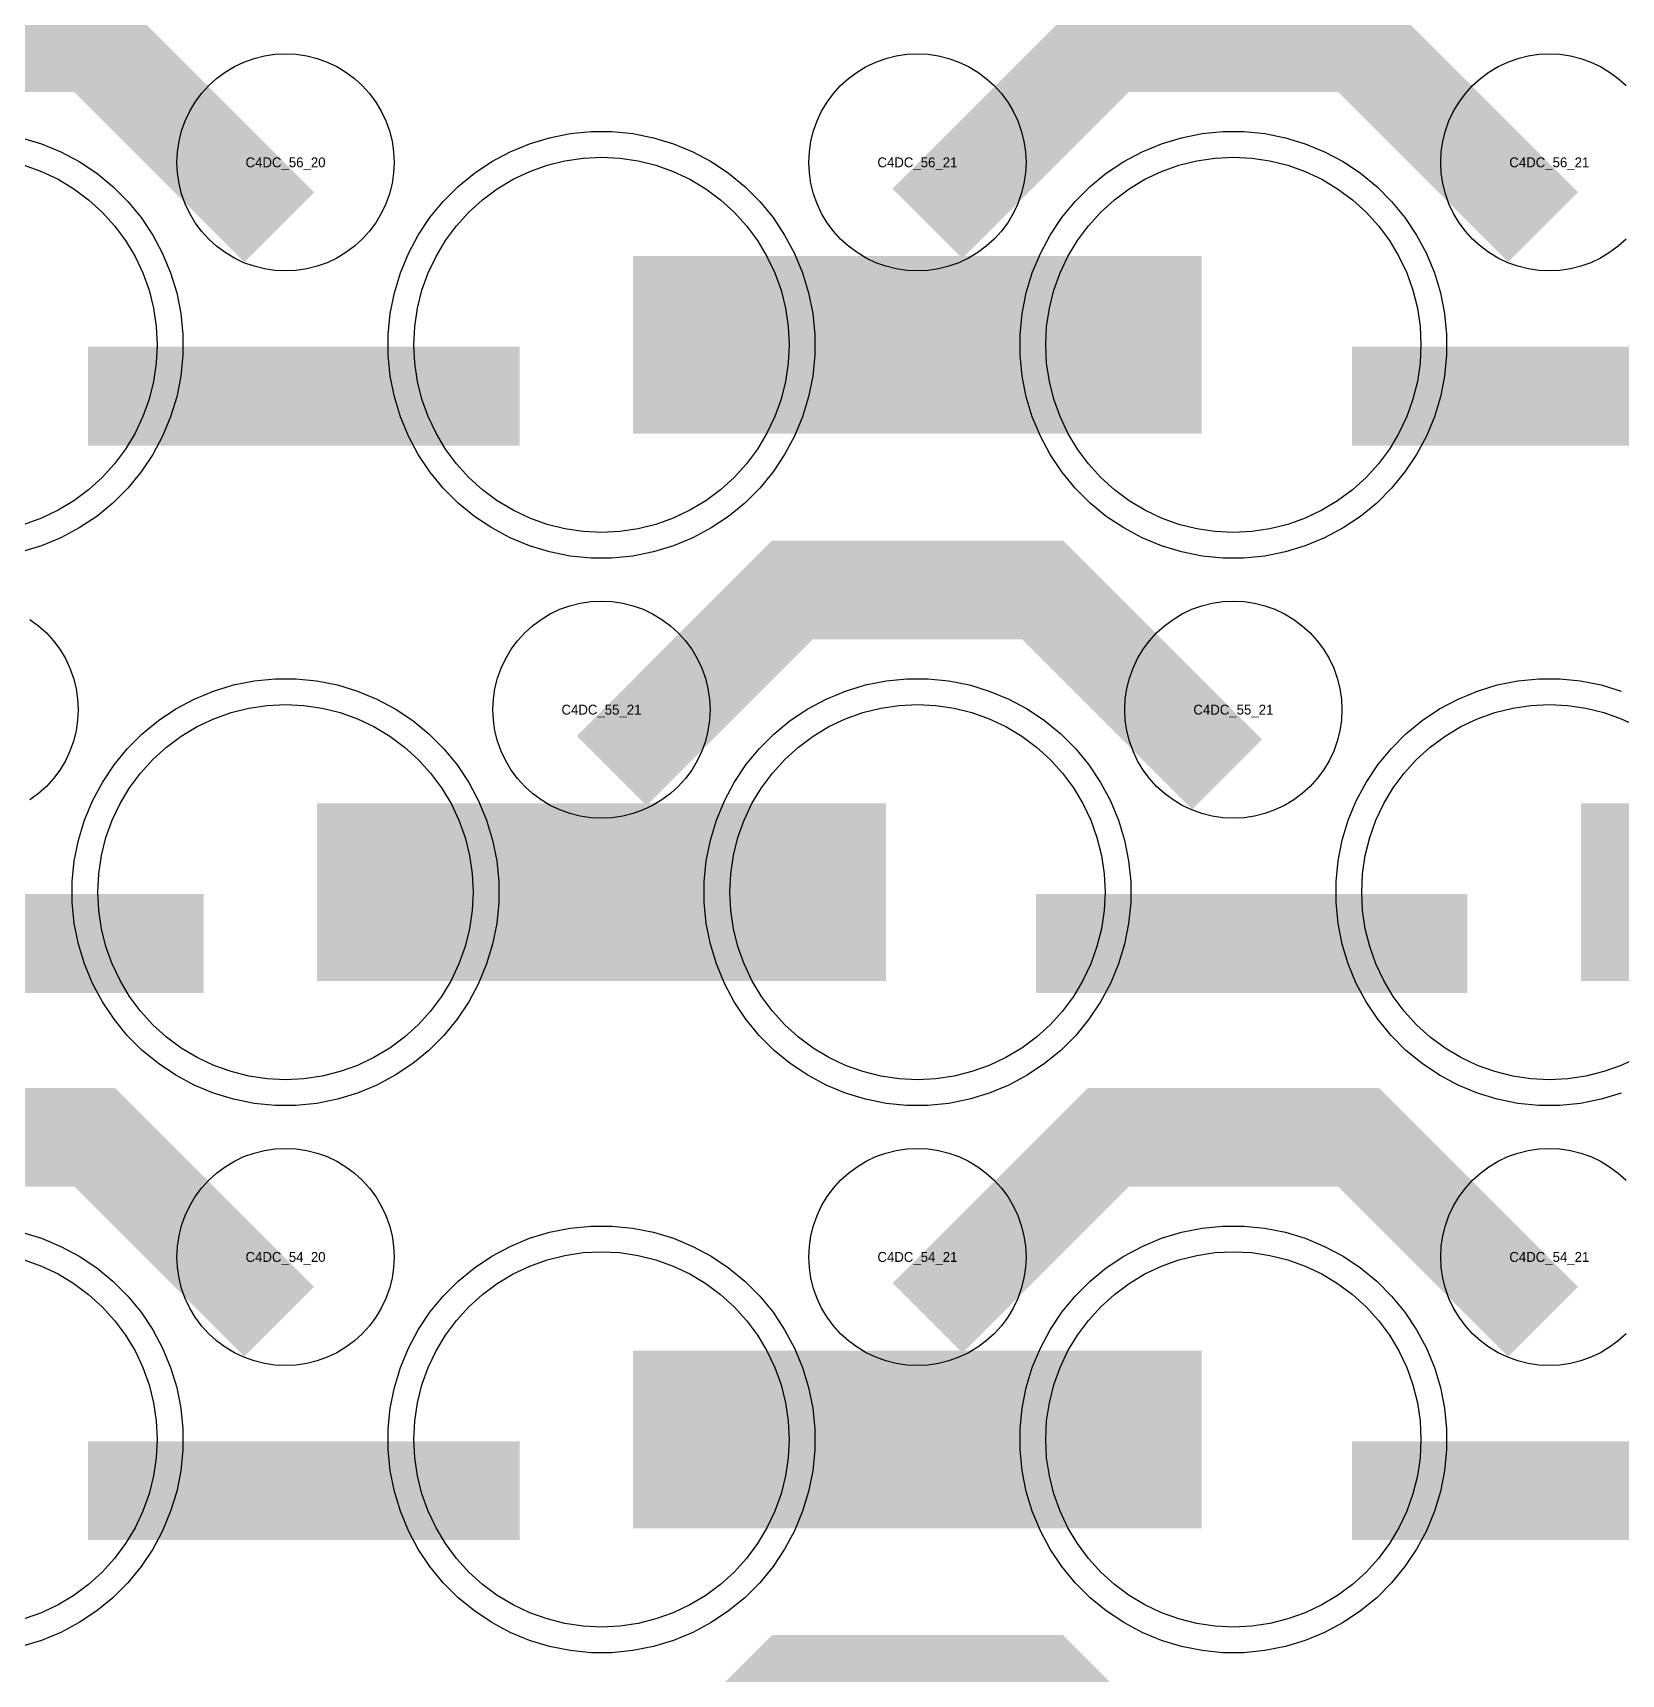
# Model space of a CAD drawing. Extents: x -11880 to 11880, y -14992 to 14992.
# Drawn here: x -5424 to -5021.8, y -7416.5 to -7001 of the extents above; entities that cross this region are included whole.
import ezdxf
from ezdxf.enums import TextEntityAlignment as Align

# ---------------------------------------------------------------- set-up
doc = ezdxf.new("R2010")
doc.units = 0
doc.header["$MEASUREMENT"] = 0
for name, color, linetype in [('GDS_775_DT_237', 138, 'CONTINUOUS'), ('RDL1_FS', 34, 'CONTINUOUS'), ('RDL_BS', 160, 'CONTINUOUS')]:
    doc.layers.add(name, color=color, linetype=linetype)

msp = doc.modelspace()

# ---------------------------------------------------------------- linework, layer by layer
at = {"layer": 'RDL1_FS', "color": 240, "true_color": 0xed1f24}
for points in [[(-5426.209, -7034.511), (-5421.819, -7036.083), (-5417.605, -7038.075), (-5413.605, -7040.473), (-5409.86, -7043.251), (-5406.406, -7046.381), (-5403.276, -7049.835), (-5400.498, -7053.58), (-5398.1, -7057.58), (-5396.108, -7061.794), (-5394.536, -7066.184), (-5393.404, -7070.707), (-5392.72, -7075.318), (-5392.491, -7079.975), (-5392.72, -7084.632), (-5393.404, -7089.243), (-5394.536, -7093.766), (-5396.108, -7098.156), (-5398.1, -7102.37), (-5400.498, -7106.37), (-5403.276, -7110.115), (-5406.406, -7113.569), (-5409.86, -7116.699), (-5413.605, -7119.477), (-5417.605, -7121.875), (-5421.819, -7123.867), (-5426.209, -7125.439)], [(-5017.605, -7260.44), (-5021.819, -7262.432), (-5026.209, -7264.004), (-5030.732, -7265.136), (-5035.343, -7265.82), (-5040, -7266.049), (-5044.657, -7265.82), (-5049.268, -7265.136), (-5053.791, -7264.004), (-5058.181, -7262.432), (-5062.395, -7260.44), (-5066.395, -7258.042), (-5070.14, -7255.264), (-5073.594, -7252.134), (-5076.724, -7248.68), (-5079.502, -7244.935), (-5081.9, -7240.935), (-5083.892, -7236.721), (-5085.464, -7232.331), (-5086.596, -7227.808), (-5087.28, -7223.197), (-5087.509, -7218.54), (-5087.28, -7213.883), (-5086.596, -7209.272), (-5085.464, -7204.749), (-5083.892, -7200.359), (-5081.9, -7196.145), (-5079.502, -7192.145), (-5076.724, -7188.4), (-5073.594, -7184.946), (-5070.14, -7181.816), (-5066.395, -7179.038), (-5062.395, -7176.64), (-5058.181, -7174.648), (-5053.791, -7173.076), (-5049.268, -7171.944), (-5044.657, -7171.26), (-5040, -7171.031), (-5035.343, -7171.26), (-5030.732, -7171.944), (-5026.209, -7173.076), (-5021.819, -7174.648), (-5017.605, -7176.64)]]:
    msp.add_lwpolyline(points, dxfattribs=at)
for points in [[(-5280, -7127.484), (-5284.657, -7127.255), (-5289.268, -7126.571), (-5293.791, -7125.439), (-5298.181, -7123.867), (-5302.395, -7121.875), (-5306.395, -7119.477), (-5310.14, -7116.699), (-5313.594, -7113.569), (-5316.724, -7110.115), (-5319.502, -7106.37), (-5321.9, -7102.37), (-5323.892, -7098.156), (-5325.464, -7093.766), (-5326.596, -7089.243), (-5327.28, -7084.632), (-5327.509, -7079.975), (-5327.28, -7075.318), (-5326.596, -7070.707), (-5325.464, -7066.184), (-5323.892, -7061.794), (-5321.9, -7057.58), (-5319.502, -7053.58), (-5316.724, -7049.835), (-5313.594, -7046.381), (-5310.14, -7043.251), (-5306.395, -7040.473), (-5302.395, -7038.075), (-5298.181, -7036.083), (-5293.791, -7034.511), (-5289.268, -7033.379), (-5284.657, -7032.695), (-5280, -7032.466), (-5275.343, -7032.695), (-5270.732, -7033.379), (-5266.209, -7034.511), (-5261.819, -7036.083), (-5257.605, -7038.075), (-5253.605, -7040.473), (-5249.86, -7043.251), (-5246.406, -7046.381), (-5243.276, -7049.835), (-5240.498, -7053.58), (-5238.1, -7057.58), (-5236.108, -7061.794), (-5234.536, -7066.184), (-5233.404, -7070.707), (-5232.72, -7075.318), (-5232.491, -7079.975), (-5232.72, -7084.632), (-5233.404, -7089.243), (-5234.536, -7093.766), (-5236.108, -7098.156), (-5238.1, -7102.37), (-5240.498, -7106.37), (-5243.276, -7110.115), (-5246.406, -7113.569), (-5249.86, -7116.699), (-5253.605, -7119.477), (-5257.605, -7121.875), (-5261.819, -7123.867), (-5266.209, -7125.439), (-5270.732, -7126.571), (-5275.343, -7127.255)], [(-5120, -7127.484), (-5124.657, -7127.255), (-5129.268, -7126.571), (-5133.791, -7125.439), (-5138.181, -7123.867), (-5142.395, -7121.875), (-5146.395, -7119.477), (-5150.14, -7116.699), (-5153.594, -7113.569), (-5156.724, -7110.115), (-5159.502, -7106.37), (-5161.9, -7102.37), (-5163.892, -7098.156), (-5165.464, -7093.766), (-5166.596, -7089.243), (-5167.28, -7084.632), (-5167.509, -7079.975), (-5167.28, -7075.318), (-5166.596, -7070.707), (-5165.464, -7066.184), (-5163.892, -7061.794), (-5161.9, -7057.58), (-5159.502, -7053.58), (-5156.724, -7049.835), (-5153.594, -7046.381), (-5150.14, -7043.251), (-5146.395, -7040.473), (-5142.395, -7038.075), (-5138.181, -7036.083), (-5133.791, -7034.511), (-5129.268, -7033.379), (-5124.657, -7032.695), (-5120, -7032.466), (-5115.343, -7032.695), (-5110.732, -7033.379), (-5106.209, -7034.511), (-5101.819, -7036.083), (-5097.605, -7038.075), (-5093.605, -7040.473), (-5089.86, -7043.251), (-5086.406, -7046.381), (-5083.276, -7049.835), (-5080.498, -7053.58), (-5078.1, -7057.58), (-5076.108, -7061.794), (-5074.536, -7066.184), (-5073.404, -7070.707), (-5072.72, -7075.318), (-5072.491, -7079.975), (-5072.72, -7084.632), (-5073.404, -7089.243), (-5074.536, -7093.766), (-5076.108, -7098.156), (-5078.1, -7102.37), (-5080.498, -7106.37), (-5083.276, -7110.115), (-5086.406, -7113.569), (-5089.86, -7116.699), (-5093.605, -7119.477), (-5097.605, -7121.875), (-5101.819, -7123.867), (-5106.209, -7125.439), (-5110.732, -7126.571), (-5115.343, -7127.255)], [(-5360, -7266.049), (-5364.657, -7265.82), (-5369.268, -7265.136), (-5373.791, -7264.004), (-5378.181, -7262.432), (-5382.395, -7260.44), (-5386.395, -7258.042), (-5390.14, -7255.264), (-5393.594, -7252.134), (-5396.724, -7248.68), (-5399.502, -7244.935), (-5401.9, -7240.935), (-5403.892, -7236.721), (-5405.464, -7232.331), (-5406.596, -7227.808), (-5407.28, -7223.197), (-5407.509, -7218.54), (-5407.28, -7213.883), (-5406.596, -7209.272), (-5405.464, -7204.749), (-5403.892, -7200.359), (-5401.9, -7196.145), (-5399.502, -7192.145), (-5396.724, -7188.4), (-5393.594, -7184.946), (-5390.14, -7181.816), (-5386.395, -7179.038), (-5382.395, -7176.64), (-5378.181, -7174.648), (-5373.791, -7173.076), (-5369.268, -7171.944), (-5364.657, -7171.26), (-5360, -7171.031), (-5355.343, -7171.26), (-5350.732, -7171.944), (-5346.209, -7173.076), (-5341.819, -7174.648), (-5337.605, -7176.64), (-5333.605, -7179.038), (-5329.86, -7181.816), (-5326.406, -7184.946), (-5323.276, -7188.4), (-5320.498, -7192.145), (-5318.1, -7196.145), (-5316.108, -7200.359), (-5314.536, -7204.749), (-5313.404, -7209.272), (-5312.72, -7213.883), (-5312.491, -7218.54), (-5312.72, -7223.197), (-5313.404, -7227.808), (-5314.536, -7232.331), (-5316.108, -7236.721), (-5318.1, -7240.935), (-5320.498, -7244.935), (-5323.276, -7248.68), (-5326.406, -7252.134), (-5329.86, -7255.264), (-5333.605, -7258.042), (-5337.605, -7260.44), (-5341.819, -7262.432), (-5346.209, -7264.004), (-5350.732, -7265.136), (-5355.343, -7265.82)], [(-5200, -7266.049), (-5204.657, -7265.82), (-5209.268, -7265.136), (-5213.791, -7264.004), (-5218.181, -7262.432), (-5222.395, -7260.44), (-5226.395, -7258.042), (-5230.14, -7255.264), (-5233.594, -7252.134), (-5236.724, -7248.68), (-5239.502, -7244.935), (-5241.9, -7240.935), (-5243.892, -7236.721), (-5245.464, -7232.331), (-5246.596, -7227.808), (-5247.28, -7223.197), (-5247.509, -7218.54), (-5247.28, -7213.883), (-5246.596, -7209.272), (-5245.464, -7204.749), (-5243.892, -7200.359), (-5241.9, -7196.145), (-5239.502, -7192.145), (-5236.724, -7188.4), (-5233.594, -7184.946), (-5230.14, -7181.816), (-5226.395, -7179.038), (-5222.395, -7176.64), (-5218.181, -7174.648), (-5213.791, -7173.076), (-5209.268, -7171.944), (-5204.657, -7171.26), (-5200, -7171.031), (-5195.343, -7171.26), (-5190.732, -7171.944), (-5186.209, -7173.076), (-5181.819, -7174.648), (-5177.605, -7176.64), (-5173.605, -7179.038), (-5169.86, -7181.816), (-5166.406, -7184.946), (-5163.276, -7188.4), (-5160.498, -7192.145), (-5158.1, -7196.145), (-5156.108, -7200.359), (-5154.536, -7204.749), (-5153.404, -7209.272), (-5152.72, -7213.883), (-5152.491, -7218.54), (-5152.72, -7223.197), (-5153.404, -7227.808), (-5154.536, -7232.331), (-5156.108, -7236.721), (-5158.1, -7240.935), (-5160.498, -7244.935), (-5163.276, -7248.68), (-5166.406, -7252.134), (-5169.86, -7255.264), (-5173.605, -7258.042), (-5177.605, -7260.44), (-5181.819, -7262.432), (-5186.209, -7264.004), (-5190.732, -7265.136), (-5195.343, -7265.82)]]:
    msp.add_lwpolyline(points, close=True, dxfattribs=at)
for points in [[(-5271.998, -7079.975, 45, 45, 0), (-5199.998, -7079.975, 45, 45, 0)], [(-5199.998, -7079.975, 45, 45, 0), (-5127.998, -7079.975, 45, 45, 0)], [(-5351.998, -7218.54, 45, 45, 0), (-5279.998, -7218.54, 45, 45, 0)], [(-5279.998, -7218.54, 45, 45, 0), (-5207.998, -7218.54, 45, 45, 0)], [(-5031.998, -7218.54, 45, 45, 0), (-4959.998, -7218.54, 45, 45, 0)]]:
    msp.add_lwpolyline(points, format="xyseb", dxfattribs=at)
at = {"layer": 'RDL1_FS'}
for points in [[(-5280, -7404.614), (-5284.657, -7404.385), (-5289.268, -7403.701), (-5293.791, -7402.569), (-5298.181, -7400.997), (-5302.395, -7399.005), (-5306.395, -7396.607), (-5310.14, -7393.829), (-5313.594, -7390.699), (-5316.724, -7387.245), (-5319.502, -7383.5), (-5321.9, -7379.5), (-5323.892, -7375.286), (-5325.464, -7370.896), (-5326.596, -7366.373), (-5327.28, -7361.762), (-5327.509, -7357.105), (-5327.28, -7352.448), (-5326.596, -7347.837), (-5325.464, -7343.314), (-5323.892, -7338.924), (-5321.9, -7334.71), (-5319.502, -7330.71), (-5316.724, -7326.965), (-5313.594, -7323.511), (-5310.14, -7320.381), (-5306.395, -7317.603), (-5302.395, -7315.205), (-5298.181, -7313.213), (-5293.791, -7311.641), (-5289.268, -7310.509), (-5284.657, -7309.825), (-5280, -7309.596), (-5275.343, -7309.825), (-5270.732, -7310.509), (-5266.209, -7311.641), (-5261.819, -7313.213), (-5257.605, -7315.205), (-5253.605, -7317.603), (-5249.86, -7320.381), (-5246.406, -7323.511), (-5243.276, -7326.965), (-5240.498, -7330.71), (-5238.1, -7334.71), (-5236.108, -7338.924), (-5234.536, -7343.314), (-5233.404, -7347.837), (-5232.72, -7352.448), (-5232.491, -7357.105), (-5232.72, -7361.762), (-5233.404, -7366.373), (-5234.536, -7370.896), (-5236.108, -7375.286), (-5238.1, -7379.5), (-5240.498, -7383.5), (-5243.276, -7387.245), (-5246.406, -7390.699), (-5249.86, -7393.829), (-5253.605, -7396.607), (-5257.605, -7399.005), (-5261.819, -7400.997), (-5266.209, -7402.569), (-5270.732, -7403.701), (-5275.343, -7404.385)], [(-5120, -7404.614), (-5124.657, -7404.385), (-5129.268, -7403.701), (-5133.791, -7402.569), (-5138.181, -7400.997), (-5142.395, -7399.005), (-5146.395, -7396.607), (-5150.14, -7393.829), (-5153.594, -7390.699), (-5156.724, -7387.245), (-5159.502, -7383.5), (-5161.9, -7379.5), (-5163.892, -7375.286), (-5165.464, -7370.896), (-5166.596, -7366.373), (-5167.28, -7361.762), (-5167.509, -7357.105), (-5167.28, -7352.448), (-5166.596, -7347.837), (-5165.464, -7343.314), (-5163.892, -7338.924), (-5161.9, -7334.71), (-5159.502, -7330.71), (-5156.724, -7326.965), (-5153.594, -7323.511), (-5150.14, -7320.381), (-5146.395, -7317.603), (-5142.395, -7315.205), (-5138.181, -7313.213), (-5133.791, -7311.641), (-5129.268, -7310.509), (-5124.657, -7309.825), (-5120, -7309.596), (-5115.343, -7309.825), (-5110.732, -7310.509), (-5106.209, -7311.641), (-5101.819, -7313.213), (-5097.605, -7315.205), (-5093.605, -7317.603), (-5089.86, -7320.381), (-5086.406, -7323.511), (-5083.276, -7326.965), (-5080.498, -7330.71), (-5078.1, -7334.71), (-5076.108, -7338.924), (-5074.536, -7343.314), (-5073.404, -7347.837), (-5072.72, -7352.448), (-5072.491, -7357.105), (-5072.72, -7361.762), (-5073.404, -7366.373), (-5074.536, -7370.896), (-5076.108, -7375.286), (-5078.1, -7379.5), (-5080.498, -7383.5), (-5083.276, -7387.245), (-5086.406, -7390.699), (-5089.86, -7393.829), (-5093.605, -7396.607), (-5097.605, -7399.005), (-5101.819, -7400.997), (-5106.209, -7402.569), (-5110.732, -7403.701), (-5115.343, -7404.385)]]:
    msp.add_lwpolyline(points, close=True, dxfattribs=at)
msp.add_lwpolyline([(-5426.209, -7311.641), (-5421.819, -7313.213), (-5417.605, -7315.205), (-5413.605, -7317.603), (-5409.86, -7320.381), (-5406.406, -7323.511), (-5403.276, -7326.965), (-5400.498, -7330.71), (-5398.1, -7334.71), (-5396.108, -7338.924), (-5394.536, -7343.314), (-5393.404, -7347.837), (-5392.72, -7352.448), (-5392.491, -7357.105), (-5392.72, -7361.762), (-5393.404, -7366.373), (-5394.536, -7370.896), (-5396.108, -7375.286), (-5398.1, -7379.5), (-5400.498, -7383.5), (-5403.276, -7387.245), (-5406.406, -7390.699), (-5409.86, -7393.829), (-5413.605, -7396.607), (-5417.605, -7399.005), (-5421.819, -7400.997), (-5426.209, -7402.569)], dxfattribs=at)
for points in [[(-5271.998, -7357.105, 45, 45, 0), (-5199.998, -7357.105, 45, 45, 0)], [(-5199.998, -7357.105, 45, 45, 0), (-5127.998, -7357.105, 45, 45, 0)]]:
    msp.add_lwpolyline(points, format="xyseb", dxfattribs=at)
at = {"layer": 'RDL_BS'}
for points in [[(-5361.599, -7050.188, 25, 25, 0), (-5408.313, -7003.474, 25, 25, 0), (-5438.071, -7003.474, 25, 25, 0)], [(-5197.438, -7049.289, 25, 25, 0), (-5151.623, -7003.474, 25, 25, 0), (-5118.07, -7003.474, 25, 25, 0)], [(-5041.599, -7050.188, 25, 25, 0), (-5088.313, -7003.474, 25, 25, 0), (-5118.071, -7003.474, 25, 25, 0)], [(-5277.438, -7187.854, 25, 25, 0), (-5231.623, -7142.039, 25, 25, 0), (-5198.07, -7142.039, 25, 25, 0)], [(-5121.599, -7188.753, 25, 25, 0), (-5168.313, -7142.039, 25, 25, 0), (-5198.071, -7142.039, 25, 25, 0)], [(-5361.599, -7327.318, 25, 25, 0), (-5408.313, -7280.604, 25, 25, 0), (-5438.071, -7280.604, 25, 25, 0)], [(-5197.438, -7326.419, 25, 25, 0), (-5151.623, -7280.604, 25, 25, 0), (-5118.07, -7280.604, 25, 25, 0)], [(-5041.599, -7327.318, 25, 25, 0), (-5088.313, -7280.604, 25, 25, 0), (-5118.071, -7280.604, 25, 25, 0)], [(-5409.984, -7370.118, 25, 25, 0), (-5300.719, -7370.118, 25, 25, 0)], [(-5089.984, -7370.118, 25, 25, 0), (-4980.719, -7370.118, 25, 25, 0)], [(-5277.438, -7464.984, 25, 25, 0), (-5231.623, -7419.169, 25, 25, 0), (-5198.07, -7419.169, 25, 25, 0)], [(-5121.599, -7465.883, 25, 25, 0), (-5168.313, -7419.169, 25, 25, 0), (-5198.071, -7419.169, 25, 25, 0)]]:
    msp.add_lwpolyline(points, format="xyseb", dxfattribs=at)
for points in [[(-5360, -7061.281), (-5362.693, -7061.149), (-5365.365, -7060.753), (-5367.984, -7060.096), (-5370.519, -7059.189), (-5372.956, -7058.037), (-5375.28, -7056.644), (-5377.443, -7055.041), (-5379.442, -7053.229), (-5381.254, -7051.23), (-5382.857, -7049.067), (-5384.25, -7046.743), (-5385.402, -7044.306), (-5386.309, -7041.771), (-5386.966, -7039.152), (-5387.362, -7036.48), (-5387.494, -7033.787), (-5387.362, -7031.094), (-5386.966, -7028.422), (-5386.309, -7025.803), (-5385.402, -7023.268), (-5384.25, -7020.831), (-5382.857, -7018.507), (-5381.254, -7016.344), (-5379.442, -7014.345), (-5377.443, -7012.533), (-5375.28, -7010.93), (-5372.956, -7009.537), (-5370.519, -7008.385), (-5367.984, -7007.478), (-5365.365, -7006.821), (-5362.693, -7006.425), (-5360, -7006.293), (-5357.307, -7006.425), (-5354.635, -7006.821), (-5352.016, -7007.478), (-5349.481, -7008.385), (-5347.044, -7009.537), (-5344.72, -7010.93), (-5342.557, -7012.533), (-5340.558, -7014.345), (-5338.746, -7016.344), (-5337.143, -7018.507), (-5335.75, -7020.831), (-5334.598, -7023.268), (-5333.691, -7025.803), (-5333.034, -7028.422), (-5332.638, -7031.094), (-5332.506, -7033.787), (-5332.638, -7036.48), (-5333.034, -7039.152), (-5333.691, -7041.771), (-5334.598, -7044.306), (-5335.75, -7046.743), (-5337.143, -7049.067), (-5338.746, -7051.23), (-5340.558, -7053.229), (-5342.557, -7055.041), (-5344.72, -7056.644), (-5347.044, -7058.037), (-5349.481, -7059.189), (-5352.016, -7060.096), (-5354.635, -7060.753), (-5357.307, -7061.149)], [(-5200, -7061.281), (-5202.693, -7061.149), (-5205.365, -7060.753), (-5207.984, -7060.096), (-5210.519, -7059.189), (-5212.956, -7058.037), (-5215.28, -7056.644), (-5217.443, -7055.041), (-5219.442, -7053.229), (-5221.254, -7051.23), (-5222.857, -7049.067), (-5224.25, -7046.743), (-5225.402, -7044.306), (-5226.309, -7041.771), (-5226.966, -7039.152), (-5227.362, -7036.48), (-5227.494, -7033.787), (-5227.362, -7031.094), (-5226.966, -7028.422), (-5226.309, -7025.803), (-5225.402, -7023.268), (-5224.25, -7020.831), (-5222.857, -7018.507), (-5221.254, -7016.344), (-5219.442, -7014.345), (-5217.443, -7012.533), (-5215.28, -7010.93), (-5212.956, -7009.537), (-5210.519, -7008.385), (-5207.984, -7007.478), (-5205.365, -7006.821), (-5202.693, -7006.425), (-5200, -7006.293), (-5197.307, -7006.425), (-5194.635, -7006.821), (-5192.016, -7007.478), (-5189.481, -7008.385), (-5187.044, -7009.537), (-5184.72, -7010.93), (-5182.557, -7012.533), (-5180.558, -7014.345), (-5178.746, -7016.344), (-5177.143, -7018.507), (-5175.75, -7020.831), (-5174.598, -7023.268), (-5173.691, -7025.803), (-5173.034, -7028.422), (-5172.638, -7031.094), (-5172.506, -7033.787), (-5172.638, -7036.48), (-5173.034, -7039.152), (-5173.691, -7041.771), (-5174.598, -7044.306), (-5175.75, -7046.743), (-5177.143, -7049.067), (-5178.746, -7051.23), (-5180.558, -7053.229), (-5182.557, -7055.041), (-5184.72, -7056.644), (-5187.044, -7058.037), (-5189.481, -7059.189), (-5192.016, -7060.096), (-5194.635, -7060.753), (-5197.307, -7061.149)], [(-5280, -7199.846), (-5282.693, -7199.714), (-5285.365, -7199.318), (-5287.984, -7198.661), (-5290.519, -7197.754), (-5292.956, -7196.602), (-5295.28, -7195.209), (-5297.443, -7193.606), (-5299.442, -7191.794), (-5301.254, -7189.795), (-5302.857, -7187.632), (-5304.25, -7185.308), (-5305.402, -7182.871), (-5306.309, -7180.336), (-5306.966, -7177.717), (-5307.362, -7175.045), (-5307.494, -7172.352), (-5307.362, -7169.659), (-5306.966, -7166.987), (-5306.309, -7164.368), (-5305.402, -7161.833), (-5304.25, -7159.396), (-5302.857, -7157.072), (-5301.254, -7154.909), (-5299.442, -7152.91), (-5297.443, -7151.098), (-5295.28, -7149.495), (-5292.956, -7148.102), (-5290.519, -7146.95), (-5287.984, -7146.043), (-5285.365, -7145.386), (-5282.693, -7144.99), (-5280, -7144.858), (-5277.307, -7144.99), (-5274.635, -7145.386), (-5272.016, -7146.043), (-5269.481, -7146.95), (-5267.044, -7148.102), (-5264.72, -7149.495), (-5262.557, -7151.098), (-5260.558, -7152.91), (-5258.746, -7154.909), (-5257.143, -7157.072), (-5255.75, -7159.396), (-5254.598, -7161.833), (-5253.691, -7164.368), (-5253.034, -7166.987), (-5252.638, -7169.659), (-5252.506, -7172.352), (-5252.638, -7175.045), (-5253.034, -7177.717), (-5253.691, -7180.336), (-5254.598, -7182.871), (-5255.75, -7185.308), (-5257.143, -7187.632), (-5258.746, -7189.795), (-5260.558, -7191.794), (-5262.557, -7193.606), (-5264.72, -7195.209), (-5267.044, -7196.602), (-5269.481, -7197.754), (-5272.016, -7198.661), (-5274.635, -7199.318), (-5277.307, -7199.714)], [(-5120, -7199.846), (-5122.693, -7199.714), (-5125.365, -7199.318), (-5127.984, -7198.661), (-5130.519, -7197.754), (-5132.956, -7196.602), (-5135.28, -7195.209), (-5137.443, -7193.606), (-5139.442, -7191.794), (-5141.254, -7189.795), (-5142.857, -7187.632), (-5144.25, -7185.308), (-5145.402, -7182.871), (-5146.309, -7180.336), (-5146.966, -7177.717), (-5147.362, -7175.045), (-5147.494, -7172.352), (-5147.362, -7169.659), (-5146.966, -7166.987), (-5146.309, -7164.368), (-5145.402, -7161.833), (-5144.25, -7159.396), (-5142.857, -7157.072), (-5141.254, -7154.909), (-5139.442, -7152.91), (-5137.443, -7151.098), (-5135.28, -7149.495), (-5132.956, -7148.102), (-5130.519, -7146.95), (-5127.984, -7146.043), (-5125.365, -7145.386), (-5122.693, -7144.99), (-5120, -7144.858), (-5117.307, -7144.99), (-5114.635, -7145.386), (-5112.016, -7146.043), (-5109.481, -7146.95), (-5107.044, -7148.102), (-5104.72, -7149.495), (-5102.557, -7151.098), (-5100.558, -7152.91), (-5098.746, -7154.909), (-5097.143, -7157.072), (-5095.75, -7159.396), (-5094.598, -7161.833), (-5093.691, -7164.368), (-5093.034, -7166.987), (-5092.638, -7169.659), (-5092.506, -7172.352), (-5092.638, -7175.045), (-5093.034, -7177.717), (-5093.691, -7180.336), (-5094.598, -7182.871), (-5095.75, -7185.308), (-5097.143, -7187.632), (-5098.746, -7189.795), (-5100.558, -7191.794), (-5102.557, -7193.606), (-5104.72, -7195.209), (-5107.044, -7196.602), (-5109.481, -7197.754), (-5112.016, -7198.661), (-5114.635, -7199.318), (-5117.307, -7199.714)], [(-5360, -7338.411), (-5362.693, -7338.279), (-5365.365, -7337.883), (-5367.984, -7337.226), (-5370.519, -7336.319), (-5372.956, -7335.167), (-5375.28, -7333.774), (-5377.443, -7332.171), (-5379.442, -7330.359), (-5381.254, -7328.36), (-5382.857, -7326.197), (-5384.25, -7323.873), (-5385.402, -7321.436), (-5386.309, -7318.901), (-5386.966, -7316.282), (-5387.362, -7313.61), (-5387.494, -7310.917), (-5387.362, -7308.224), (-5386.966, -7305.552), (-5386.309, -7302.933), (-5385.402, -7300.398), (-5384.25, -7297.961), (-5382.857, -7295.637), (-5381.254, -7293.474), (-5379.442, -7291.475), (-5377.443, -7289.663), (-5375.28, -7288.06), (-5372.956, -7286.667), (-5370.519, -7285.515), (-5367.984, -7284.608), (-5365.365, -7283.951), (-5362.693, -7283.555), (-5360, -7283.423), (-5357.307, -7283.555), (-5354.635, -7283.951), (-5352.016, -7284.608), (-5349.481, -7285.515), (-5347.044, -7286.667), (-5344.72, -7288.06), (-5342.557, -7289.663), (-5340.558, -7291.475), (-5338.746, -7293.474), (-5337.143, -7295.637), (-5335.75, -7297.961), (-5334.598, -7300.398), (-5333.691, -7302.933), (-5333.034, -7305.552), (-5332.638, -7308.224), (-5332.506, -7310.917), (-5332.638, -7313.61), (-5333.034, -7316.282), (-5333.691, -7318.901), (-5334.598, -7321.436), (-5335.75, -7323.873), (-5337.143, -7326.197), (-5338.746, -7328.36), (-5340.558, -7330.359), (-5342.557, -7332.171), (-5344.72, -7333.774), (-5347.044, -7335.167), (-5349.481, -7336.319), (-5352.016, -7337.226), (-5354.635, -7337.883), (-5357.307, -7338.279)], [(-5200, -7338.411), (-5202.693, -7338.279), (-5205.365, -7337.883), (-5207.984, -7337.226), (-5210.519, -7336.319), (-5212.956, -7335.167), (-5215.28, -7333.774), (-5217.443, -7332.171), (-5219.442, -7330.359), (-5221.254, -7328.36), (-5222.857, -7326.197), (-5224.25, -7323.873), (-5225.402, -7321.436), (-5226.309, -7318.901), (-5226.966, -7316.282), (-5227.362, -7313.61), (-5227.494, -7310.917), (-5227.362, -7308.224), (-5226.966, -7305.552), (-5226.309, -7302.933), (-5225.402, -7300.398), (-5224.25, -7297.961), (-5222.857, -7295.637), (-5221.254, -7293.474), (-5219.442, -7291.475), (-5217.443, -7289.663), (-5215.28, -7288.06), (-5212.956, -7286.667), (-5210.519, -7285.515), (-5207.984, -7284.608), (-5205.365, -7283.951), (-5202.693, -7283.555), (-5200, -7283.423), (-5197.307, -7283.555), (-5194.635, -7283.951), (-5192.016, -7284.608), (-5189.481, -7285.515), (-5187.044, -7286.667), (-5184.72, -7288.06), (-5182.557, -7289.663), (-5180.558, -7291.475), (-5178.746, -7293.474), (-5177.143, -7295.637), (-5175.75, -7297.961), (-5174.598, -7300.398), (-5173.691, -7302.933), (-5173.034, -7305.552), (-5172.638, -7308.224), (-5172.506, -7310.917), (-5172.638, -7313.61), (-5173.034, -7316.282), (-5173.691, -7318.901), (-5174.598, -7321.436), (-5175.75, -7323.873), (-5177.143, -7326.197), (-5178.746, -7328.36), (-5180.558, -7330.359), (-5182.557, -7332.171), (-5184.72, -7333.774), (-5187.044, -7335.167), (-5189.481, -7336.319), (-5192.016, -7337.226), (-5194.635, -7337.883), (-5197.307, -7338.279)], [(-5282.644, -7411.105), (-5287.938, -7410.588), (-5293.165, -7409.542), (-5298.205, -7408.011), (-5303.115, -7405.98), (-5307.777, -7403.488), (-5312.191, -7400.541), (-5316.292, -7397.179), (-5320.074, -7393.397), (-5323.436, -7389.296), (-5326.383, -7384.882), (-5328.875, -7380.22), (-5330.906, -7375.31), (-5332.437, -7370.27), (-5333.483, -7365.043), (-5334, -7359.749), (-5334, -7354.461), (-5333.483, -7349.167), (-5332.437, -7343.94), (-5330.906, -7338.9), (-5328.875, -7333.99), (-5326.383, -7329.328), (-5323.436, -7324.914), (-5320.074, -7320.813), (-5316.292, -7317.031), (-5312.191, -7313.669), (-5307.777, -7310.722), (-5303.115, -7308.23), (-5298.205, -7306.199), (-5293.165, -7304.668), (-5287.938, -7303.622), (-5282.644, -7303.105), (-5277.356, -7303.105), (-5272.062, -7303.622), (-5266.835, -7304.668), (-5261.795, -7306.199), (-5256.885, -7308.23), (-5252.223, -7310.722), (-5247.809, -7313.669), (-5243.708, -7317.031), (-5239.926, -7320.813), (-5236.564, -7324.914), (-5233.617, -7329.328), (-5231.125, -7333.99), (-5229.094, -7338.9), (-5227.563, -7343.94), (-5226.517, -7349.167), (-5226, -7354.461), (-5226, -7359.749), (-5226.517, -7365.043), (-5227.563, -7370.27), (-5229.094, -7375.31), (-5231.125, -7380.22), (-5233.617, -7384.882), (-5236.564, -7389.296), (-5239.926, -7393.397), (-5243.708, -7397.179), (-5247.809, -7400.541), (-5252.223, -7403.488), (-5256.885, -7405.98), (-5261.795, -7408.011), (-5266.835, -7409.542), (-5272.062, -7410.588), (-5277.356, -7411.105)], [(-5122.644, -7411.105), (-5127.938, -7410.588), (-5133.165, -7409.542), (-5138.205, -7408.011), (-5143.115, -7405.98), (-5147.777, -7403.488), (-5152.191, -7400.541), (-5156.292, -7397.179), (-5160.074, -7393.397), (-5163.436, -7389.296), (-5166.383, -7384.882), (-5168.875, -7380.22), (-5170.906, -7375.31), (-5172.437, -7370.27), (-5173.483, -7365.043), (-5174, -7359.749), (-5174, -7354.461), (-5173.483, -7349.167), (-5172.437, -7343.94), (-5170.906, -7338.9), (-5168.875, -7333.99), (-5166.383, -7329.328), (-5163.436, -7324.914), (-5160.074, -7320.813), (-5156.292, -7317.031), (-5152.191, -7313.669), (-5147.777, -7310.722), (-5143.115, -7308.23), (-5138.205, -7306.199), (-5133.165, -7304.668), (-5127.938, -7303.622), (-5122.644, -7303.105), (-5117.356, -7303.105), (-5112.062, -7303.622), (-5106.835, -7304.668), (-5101.795, -7306.199), (-5096.885, -7308.23), (-5092.223, -7310.722), (-5087.809, -7313.669), (-5083.708, -7317.031), (-5079.926, -7320.813), (-5076.564, -7324.914), (-5073.617, -7329.328), (-5071.125, -7333.99), (-5069.094, -7338.9), (-5067.563, -7343.94), (-5066.517, -7349.167), (-5066, -7354.461), (-5066, -7359.749), (-5066.517, -7365.043), (-5067.563, -7370.27), (-5069.094, -7375.31), (-5071.125, -7380.22), (-5073.617, -7384.882), (-5076.564, -7389.296), (-5079.926, -7393.397), (-5083.708, -7397.179), (-5087.809, -7400.541), (-5092.223, -7403.488), (-5096.885, -7405.98), (-5101.795, -7408.011), (-5106.835, -7409.542), (-5112.062, -7410.588), (-5117.356, -7411.105)]]:
    msp.add_lwpolyline(points, close=True, dxfattribs=at)
for points in [[(-5020.558, -7053.229), (-5022.557, -7055.041), (-5024.72, -7056.644), (-5027.044, -7058.037), (-5029.481, -7059.189), (-5032.016, -7060.096), (-5034.635, -7060.753), (-5037.307, -7061.149), (-5040, -7061.281), (-5042.693, -7061.149), (-5045.365, -7060.753), (-5047.984, -7060.096), (-5050.519, -7059.189), (-5052.956, -7058.037), (-5055.28, -7056.644), (-5057.443, -7055.041), (-5059.442, -7053.229), (-5061.254, -7051.23), (-5062.857, -7049.067), (-5064.25, -7046.743), (-5065.402, -7044.306), (-5066.309, -7041.771), (-5066.966, -7039.152), (-5067.362, -7036.48), (-5067.494, -7033.787), (-5067.362, -7031.094), (-5066.966, -7028.422), (-5066.309, -7025.803), (-5065.402, -7023.268), (-5064.25, -7020.831), (-5062.857, -7018.507), (-5061.254, -7016.344), (-5059.442, -7014.345), (-5057.443, -7012.533), (-5055.28, -7010.93), (-5052.956, -7009.537), (-5050.519, -7008.385), (-5047.984, -7007.478), (-5045.365, -7006.821), (-5042.693, -7006.425), (-5040, -7006.293), (-5037.307, -7006.425), (-5034.635, -7006.821), (-5032.016, -7007.478), (-5029.481, -7008.385), (-5027.044, -7009.537), (-5024.72, -7010.93), (-5022.557, -7012.533), (-5020.558, -7014.345)], [(-5424.72, -7149.495), (-5422.557, -7151.098), (-5420.558, -7152.91), (-5418.746, -7154.909), (-5417.143, -7157.072), (-5415.75, -7159.396), (-5414.598, -7161.833), (-5413.691, -7164.368), (-5413.034, -7166.987), (-5412.638, -7169.659), (-5412.506, -7172.352), (-5412.638, -7175.045), (-5413.034, -7177.717), (-5413.691, -7180.336), (-5414.598, -7182.871), (-5415.75, -7185.308), (-5417.143, -7187.632), (-5418.746, -7189.795), (-5420.558, -7191.794), (-5422.557, -7193.606), (-5424.72, -7195.209)], [(-5020.558, -7330.359), (-5022.557, -7332.171), (-5024.72, -7333.774), (-5027.044, -7335.167), (-5029.481, -7336.319), (-5032.016, -7337.226), (-5034.635, -7337.883), (-5037.307, -7338.279), (-5040, -7338.411), (-5042.693, -7338.279), (-5045.365, -7337.883), (-5047.984, -7337.226), (-5050.519, -7336.319), (-5052.956, -7335.167), (-5055.28, -7333.774), (-5057.443, -7332.171), (-5059.442, -7330.359), (-5061.254, -7328.36), (-5062.857, -7326.197), (-5064.25, -7323.873), (-5065.402, -7321.436), (-5066.309, -7318.901), (-5066.966, -7316.282), (-5067.362, -7313.61), (-5067.494, -7310.917), (-5067.362, -7308.224), (-5066.966, -7305.552), (-5066.309, -7302.933), (-5065.402, -7300.398), (-5064.25, -7297.961), (-5062.857, -7295.637), (-5061.254, -7293.474), (-5059.442, -7291.475), (-5057.443, -7289.663), (-5055.28, -7288.06), (-5052.956, -7286.667), (-5050.519, -7285.515), (-5047.984, -7284.608), (-5045.365, -7283.951), (-5042.693, -7283.555), (-5040, -7283.423), (-5037.307, -7283.555), (-5034.635, -7283.951), (-5032.016, -7284.608), (-5029.481, -7285.515), (-5027.044, -7286.667), (-5024.72, -7288.06), (-5022.557, -7289.663), (-5020.558, -7291.475)], [(-5426.835, -7304.668), (-5421.795, -7306.199), (-5416.885, -7308.23), (-5412.223, -7310.722), (-5407.809, -7313.669), (-5403.708, -7317.031), (-5399.926, -7320.813), (-5396.564, -7324.914), (-5393.617, -7329.328), (-5391.125, -7333.99), (-5389.094, -7338.9), (-5387.563, -7343.94), (-5386.517, -7349.167), (-5386, -7354.461), (-5386, -7359.749), (-5386.517, -7365.043), (-5387.563, -7370.27), (-5389.094, -7375.31), (-5391.125, -7380.22), (-5393.617, -7384.882), (-5396.564, -7389.296), (-5399.926, -7393.397), (-5403.708, -7397.179), (-5407.809, -7400.541), (-5412.223, -7403.488), (-5416.885, -7405.98), (-5421.795, -7408.011), (-5426.835, -7409.542)]]:
    msp.add_lwpolyline(points, dxfattribs=at)
at = {"layer": 'RDL_BS', "color": 240, "true_color": 0xed1f24}
for points in [[(-5282.644, -7133.975), (-5287.938, -7133.458), (-5293.165, -7132.412), (-5298.205, -7130.881), (-5303.115, -7128.85), (-5307.777, -7126.358), (-5312.191, -7123.411), (-5316.292, -7120.049), (-5320.074, -7116.267), (-5323.436, -7112.166), (-5326.383, -7107.752), (-5328.875, -7103.09), (-5330.906, -7098.18), (-5332.437, -7093.14), (-5333.483, -7087.913), (-5334, -7082.619), (-5334, -7077.331), (-5333.483, -7072.037), (-5332.437, -7066.81), (-5330.906, -7061.77), (-5328.875, -7056.86), (-5326.383, -7052.198), (-5323.436, -7047.784), (-5320.074, -7043.683), (-5316.292, -7039.901), (-5312.191, -7036.539), (-5307.777, -7033.592), (-5303.115, -7031.1), (-5298.205, -7029.069), (-5293.165, -7027.538), (-5287.938, -7026.492), (-5282.644, -7025.975), (-5277.356, -7025.975), (-5272.062, -7026.492), (-5266.835, -7027.538), (-5261.795, -7029.069), (-5256.885, -7031.1), (-5252.223, -7033.592), (-5247.809, -7036.539), (-5243.708, -7039.901), (-5239.926, -7043.683), (-5236.564, -7047.784), (-5233.617, -7052.198), (-5231.125, -7056.86), (-5229.094, -7061.77), (-5227.563, -7066.81), (-5226.517, -7072.037), (-5226, -7077.331), (-5226, -7082.619), (-5226.517, -7087.913), (-5227.563, -7093.14), (-5229.094, -7098.18), (-5231.125, -7103.09), (-5233.617, -7107.752), (-5236.564, -7112.166), (-5239.926, -7116.267), (-5243.708, -7120.049), (-5247.809, -7123.411), (-5252.223, -7126.358), (-5256.885, -7128.85), (-5261.795, -7130.881), (-5266.835, -7132.412), (-5272.062, -7133.458), (-5277.356, -7133.975)], [(-5122.644, -7133.975), (-5127.938, -7133.458), (-5133.165, -7132.412), (-5138.205, -7130.881), (-5143.115, -7128.85), (-5147.777, -7126.358), (-5152.191, -7123.411), (-5156.292, -7120.049), (-5160.074, -7116.267), (-5163.436, -7112.166), (-5166.383, -7107.752), (-5168.875, -7103.09), (-5170.906, -7098.18), (-5172.437, -7093.14), (-5173.483, -7087.913), (-5174, -7082.619), (-5174, -7077.331), (-5173.483, -7072.037), (-5172.437, -7066.81), (-5170.906, -7061.77), (-5168.875, -7056.86), (-5166.383, -7052.198), (-5163.436, -7047.784), (-5160.074, -7043.683), (-5156.292, -7039.901), (-5152.191, -7036.539), (-5147.777, -7033.592), (-5143.115, -7031.1), (-5138.205, -7029.069), (-5133.165, -7027.538), (-5127.938, -7026.492), (-5122.644, -7025.975), (-5117.356, -7025.975), (-5112.062, -7026.492), (-5106.835, -7027.538), (-5101.795, -7029.069), (-5096.885, -7031.1), (-5092.223, -7033.592), (-5087.809, -7036.539), (-5083.708, -7039.901), (-5079.926, -7043.683), (-5076.564, -7047.784), (-5073.617, -7052.198), (-5071.125, -7056.86), (-5069.094, -7061.77), (-5067.563, -7066.81), (-5066.517, -7072.037), (-5066, -7077.331), (-5066, -7082.619), (-5066.517, -7087.913), (-5067.563, -7093.14), (-5069.094, -7098.18), (-5071.125, -7103.09), (-5073.617, -7107.752), (-5076.564, -7112.166), (-5079.926, -7116.267), (-5083.708, -7120.049), (-5087.809, -7123.411), (-5092.223, -7126.358), (-5096.885, -7128.85), (-5101.795, -7130.881), (-5106.835, -7132.412), (-5112.062, -7133.458), (-5117.356, -7133.975)], [(-5362.644, -7272.54), (-5367.938, -7272.023), (-5373.165, -7270.977), (-5378.205, -7269.446), (-5383.115, -7267.415), (-5387.777, -7264.923), (-5392.191, -7261.976), (-5396.292, -7258.614), (-5400.074, -7254.832), (-5403.436, -7250.731), (-5406.383, -7246.317), (-5408.875, -7241.655), (-5410.906, -7236.745), (-5412.437, -7231.705), (-5413.483, -7226.478), (-5414, -7221.184), (-5414, -7215.896), (-5413.483, -7210.602), (-5412.437, -7205.375), (-5410.906, -7200.335), (-5408.875, -7195.425), (-5406.383, -7190.763), (-5403.436, -7186.349), (-5400.074, -7182.248), (-5396.292, -7178.466), (-5392.191, -7175.104), (-5387.777, -7172.157), (-5383.115, -7169.665), (-5378.205, -7167.634), (-5373.165, -7166.103), (-5367.938, -7165.057), (-5362.644, -7164.54), (-5357.356, -7164.54), (-5352.062, -7165.057), (-5346.835, -7166.103), (-5341.795, -7167.634), (-5336.885, -7169.665), (-5332.223, -7172.157), (-5327.809, -7175.104), (-5323.708, -7178.466), (-5319.926, -7182.248), (-5316.564, -7186.349), (-5313.617, -7190.763), (-5311.125, -7195.425), (-5309.094, -7200.335), (-5307.563, -7205.375), (-5306.517, -7210.602), (-5306, -7215.896), (-5306, -7221.184), (-5306.517, -7226.478), (-5307.563, -7231.705), (-5309.094, -7236.745), (-5311.125, -7241.655), (-5313.617, -7246.317), (-5316.564, -7250.731), (-5319.926, -7254.832), (-5323.708, -7258.614), (-5327.809, -7261.976), (-5332.223, -7264.923), (-5336.885, -7267.415), (-5341.795, -7269.446), (-5346.835, -7270.977), (-5352.062, -7272.023), (-5357.356, -7272.54)], [(-5202.644, -7272.54), (-5207.938, -7272.023), (-5213.165, -7270.977), (-5218.205, -7269.446), (-5223.115, -7267.415), (-5227.777, -7264.923), (-5232.191, -7261.976), (-5236.292, -7258.614), (-5240.074, -7254.832), (-5243.436, -7250.731), (-5246.383, -7246.317), (-5248.875, -7241.655), (-5250.906, -7236.745), (-5252.437, -7231.705), (-5253.483, -7226.478), (-5254, -7221.184), (-5254, -7215.896), (-5253.483, -7210.602), (-5252.437, -7205.375), (-5250.906, -7200.335), (-5248.875, -7195.425), (-5246.383, -7190.763), (-5243.436, -7186.349), (-5240.074, -7182.248), (-5236.292, -7178.466), (-5232.191, -7175.104), (-5227.777, -7172.157), (-5223.115, -7169.665), (-5218.205, -7167.634), (-5213.165, -7166.103), (-5207.938, -7165.057), (-5202.644, -7164.54), (-5197.356, -7164.54), (-5192.062, -7165.057), (-5186.835, -7166.103), (-5181.795, -7167.634), (-5176.885, -7169.665), (-5172.223, -7172.157), (-5167.809, -7175.104), (-5163.708, -7178.466), (-5159.926, -7182.248), (-5156.564, -7186.349), (-5153.617, -7190.763), (-5151.125, -7195.425), (-5149.094, -7200.335), (-5147.563, -7205.375), (-5146.517, -7210.602), (-5146, -7215.896), (-5146, -7221.184), (-5146.517, -7226.478), (-5147.563, -7231.705), (-5149.094, -7236.745), (-5151.125, -7241.655), (-5153.617, -7246.317), (-5156.564, -7250.731), (-5159.926, -7254.832), (-5163.708, -7258.614), (-5167.809, -7261.976), (-5172.223, -7264.923), (-5176.885, -7267.415), (-5181.795, -7269.446), (-5186.835, -7270.977), (-5192.062, -7272.023), (-5197.356, -7272.54)]]:
    msp.add_lwpolyline(points, close=True, dxfattribs=at)
for points in [[(-5426.835, -7027.538), (-5421.795, -7029.069), (-5416.885, -7031.1), (-5412.223, -7033.592), (-5407.809, -7036.539), (-5403.708, -7039.901), (-5399.926, -7043.683), (-5396.564, -7047.784), (-5393.617, -7052.198), (-5391.125, -7056.86), (-5389.094, -7061.77), (-5387.563, -7066.81), (-5386.517, -7072.037), (-5386, -7077.331), (-5386, -7082.619), (-5386.517, -7087.913), (-5387.563, -7093.14), (-5389.094, -7098.18), (-5391.125, -7103.09), (-5393.617, -7107.752), (-5396.564, -7112.166), (-5399.926, -7116.267), (-5403.708, -7120.049), (-5407.809, -7123.411), (-5412.223, -7126.358), (-5416.885, -7128.85), (-5421.795, -7130.881), (-5426.835, -7132.412)], [(-5021.795, -7269.446), (-5026.835, -7270.977), (-5032.062, -7272.023), (-5037.356, -7272.54), (-5042.644, -7272.54), (-5047.938, -7272.023), (-5053.165, -7270.977), (-5058.205, -7269.446), (-5063.115, -7267.415), (-5067.777, -7264.923), (-5072.191, -7261.976), (-5076.292, -7258.614), (-5080.074, -7254.832), (-5083.436, -7250.731), (-5086.383, -7246.317), (-5088.875, -7241.655), (-5090.906, -7236.745), (-5092.437, -7231.705), (-5093.483, -7226.478), (-5094, -7221.184), (-5094, -7215.896), (-5093.483, -7210.602), (-5092.437, -7205.375), (-5090.906, -7200.335), (-5088.875, -7195.425), (-5086.383, -7190.763), (-5083.436, -7186.349), (-5080.074, -7182.248), (-5076.292, -7178.466), (-5072.191, -7175.104), (-5067.777, -7172.157), (-5063.115, -7169.665), (-5058.205, -7167.634), (-5053.165, -7166.103), (-5047.938, -7165.057), (-5042.644, -7164.54), (-5037.356, -7164.54), (-5032.062, -7165.057), (-5026.835, -7166.103), (-5021.795, -7167.634)]]:
    msp.add_lwpolyline(points, dxfattribs=at)
for points in [[(-5409.984, -7092.988, 25, 25, 0), (-5300.719, -7092.988, 25, 25, 0)], [(-5089.984, -7092.988, 25, 25, 0), (-4980.719, -7092.988, 25, 25, 0)], [(-5489.984, -7231.553, 25, 25, 0), (-5380.719, -7231.553, 25, 25, 0)], [(-5169.984, -7231.553, 25, 25, 0), (-5060.719, -7231.553, 25, 25, 0)]]:
    msp.add_lwpolyline(points, format="xyseb", dxfattribs=at)

# ---------------------------------------------------------------- texts
at = {"layer": 'GDS_775_DT_237'}
for s, p in [('C4DC_56_20', (-5360, -7033.787)), ('C4DC_56_20', (-5360, -7033.787)), ('C4DC_56_21', (-5200, -7033.787)), ('C4DC_56_21', (-5200, -7033.787)), ('C4DC_56_21', (-5040, -7033.787)), ('C4DC_56_21', (-5040, -7033.787)), ('C4DC_55_21', (-5280, -7172.352)), ('C4DC_55_21', (-5280, -7172.352)), ('C4DC_55_21', (-5120, -7172.352)), ('C4DC_55_21', (-5120, -7172.352)), ('C4DC_54_20', (-5360, -7310.917)), ('C4DC_54_20', (-5360, -7310.917)), ('C4DC_54_21', (-5200, -7310.917)), ('C4DC_54_21', (-5200, -7310.917)), ('C4DC_54_21', (-5040, -7310.917)), ('C4DC_54_21', (-5040, -7310.917))]:
    msp.add_text(s, height=2.5, dxfattribs=at).set_placement(p, align=Align.MIDDLE_CENTER)

doc.saveas('drawing.dxf')
